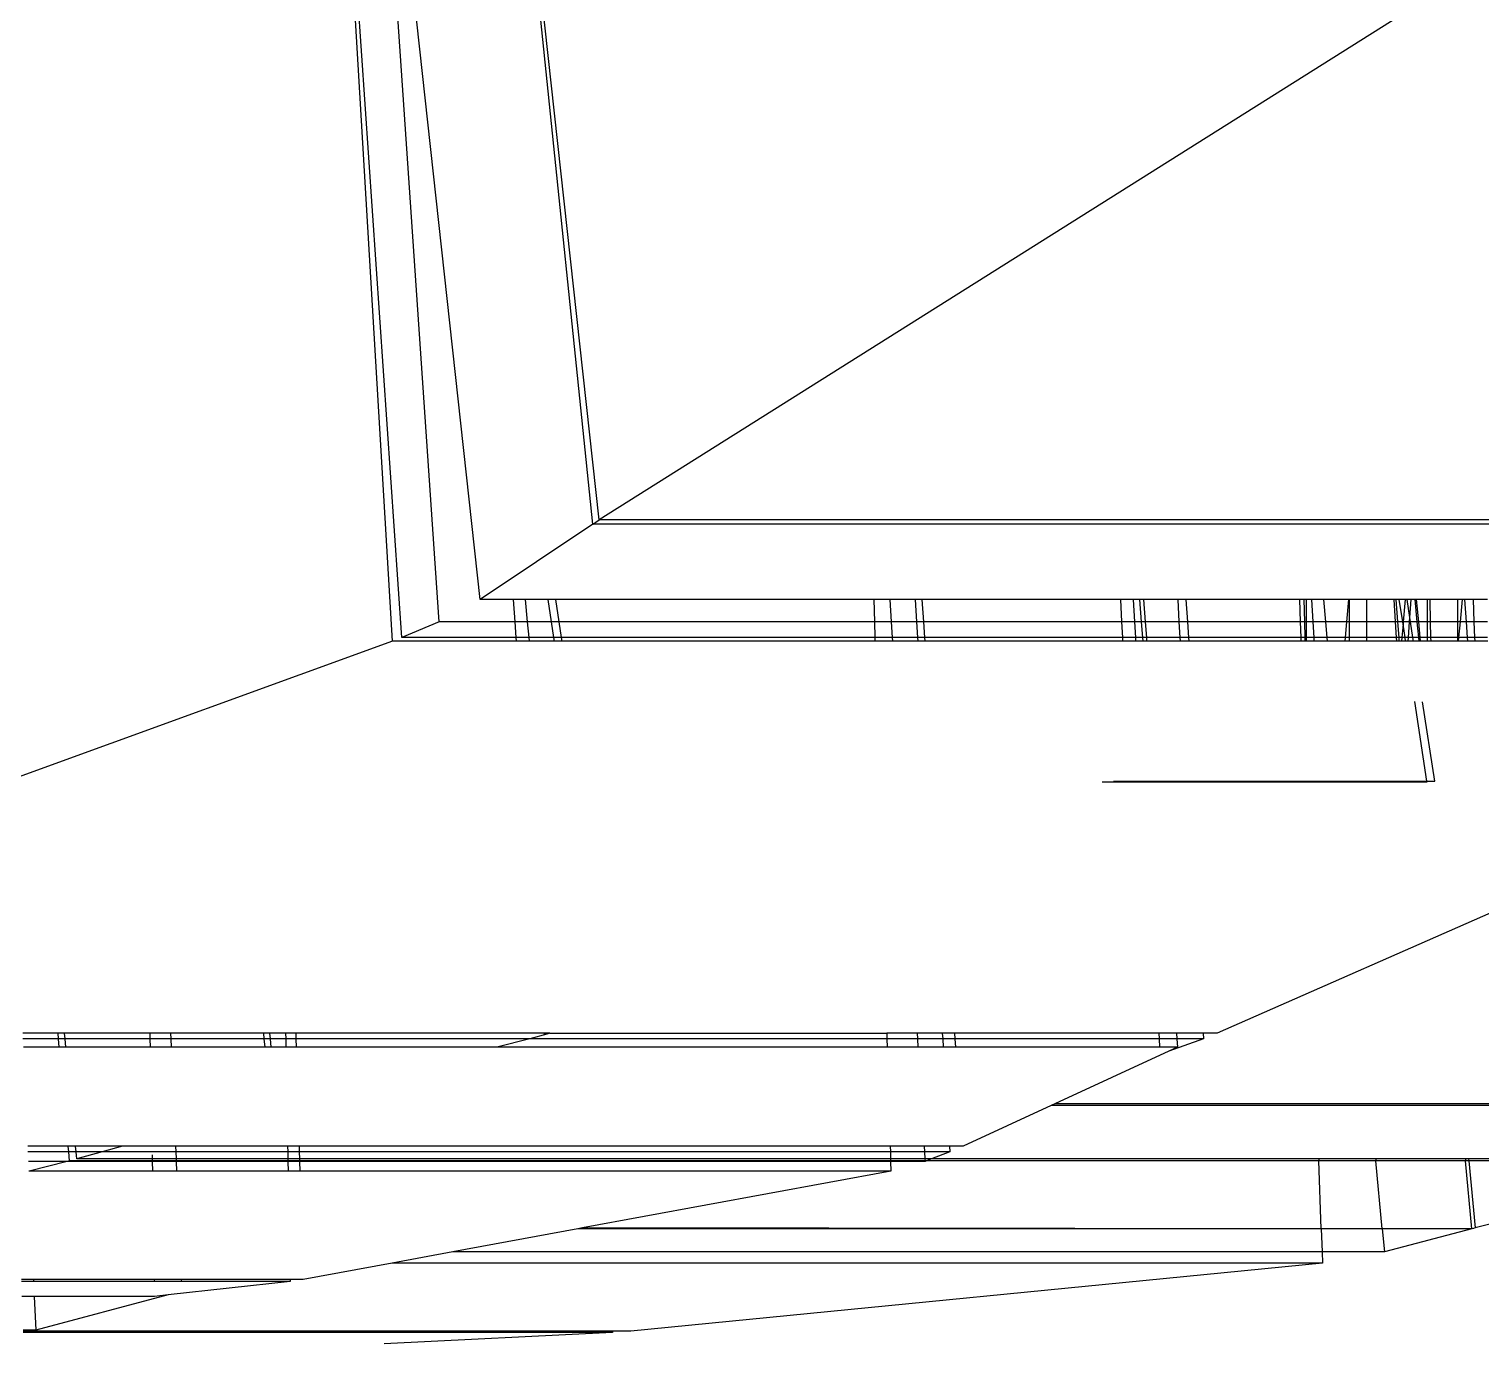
# Model space of a CAD drawing. Extents: x -24961 to 905641, y -154323 to 635957.
# Drawn here: x 438576.9 to 438658.1, y -132368.9 to -132295.4 of the extents above; entities that cross this region are included whole.
import ezdxf

# ---------------------------------------------------------------- set-up
doc = ezdxf.new("R2010")
doc.units = 0
doc.header["$LTSCALE"] = 1000
doc.header["$MEASUREMENT"] = 0

msp = doc.modelspace()

# ---------------------------------------------------------------- linework, layer by layer
for p, q in [((438608.747, -132322.843), (438602.398, -132264.987)), ((438608.39, -132323.076), (438602.398, -132264.987)), ((438602.096, -132327.298), (438595.742, -132269.389)), ((438599.808, -132328.542), (438595.742, -132269.389)), ((438597.186, -132329.627), (438593.653, -132270.265)), ((438597.72, -132329.418), (438593.653, -132270.265)), ((438655.461, -132293.442), (438608.747, -132322.843)), ((438608.39, -132323.076), (438608.568, -132322.963)), ((438608.568, -132322.963), (438608.747, -132322.843)), ((438708.403, -132322.843), (438608.747, -132322.843)), ((438608.39, -132323.076), (438602.096, -132327.298)), ((438708.045, -132323.076), (438608.39, -132323.076)), ((438603.957, -132327.298), (438602.096, -132327.298)), ((438604.046, -132328.542), (438603.957, -132327.298)), ((438604.636, -132327.298), (438603.957, -132327.298)), ((438604.749, -132328.542), (438604.636, -132327.298)), ((438605.877, -132327.298), (438604.636, -132327.298)), ((438605.877, -132327.298), (438606.067, -132328.542)), ((438606.31, -132327.298), (438605.877, -132327.298)), ((438606.31, -132327.298), (438606.499, -132328.542)), ((438624.109, -132327.298), (438606.31, -132327.298)), ((438624.109, -132327.298), (438624.147, -132328.542)), ((438625.016, -132327.298), (438624.109, -132327.298)), ((438625.016, -132327.298), (438625.094, -132328.542)), ((438626.428, -132327.298), (438625.016, -132327.298)), ((438626.428, -132327.298), (438626.506, -132328.542)), ((438626.795, -132327.298), (438626.428, -132327.298)), ((438626.795, -132327.298), (438626.889, -132328.542)), ((438637.942, -132327.298), (438626.795, -132327.298)), ((438637.999, -132328.542), (438637.942, -132327.298)), ((438638.629, -132327.298), (438637.942, -132327.298)), ((438638.629, -132327.298), (438638.702, -132328.542)), ((438638.994, -132327.298), (438638.629, -132327.298)), ((438639.096, -132328.542), (438638.994, -132327.298)), ((438639.205, -132327.298), (438638.994, -132327.298)), ((438639.205, -132327.298), (438639.299, -132328.542)), ((438641.116, -132327.298), (438639.205, -132327.298)), ((438641.116, -132327.298), (438641.189, -132328.542)), ((438641.577, -132327.298), (438641.116, -132327.298)), ((438641.577, -132327.298), (438641.666, -132328.542)), ((438647.93, -132327.298), (438641.577, -132327.298)), ((438647.93, -132327.298), (438647.974, -132328.542)), ((438648.178, -132327.298), (438647.93, -132327.298)), ((438648.178, -132327.298), (438648.208, -132328.542)), ((438648.298, -132327.298), (438648.178, -132327.298)), ((438648.298, -132327.298), (438648.298, -132328.542)), ((438648.603, -132327.298), (438648.298, -132327.298)), ((438648.603, -132327.298), (438648.678, -132328.542)), ((438649.27, -132327.298), (438648.603, -132327.298)), ((438649.27, -132327.298), (438649.386, -132328.542)), ((438650.673, -132327.298), (438649.27, -132327.298)), ((438650.673, -132327.298), (438650.56, -132328.542)), ((438650.705, -132327.298), (438650.673, -132327.298)), ((438650.705, -132327.298), (438650.706, -132328.542)), ((438651.685, -132327.298), (438650.705, -132327.298)), ((438651.685, -132327.298), (438651.685, -132328.542)), ((438653.211, -132327.298), (438651.685, -132327.298)), ((438653.211, -132327.298), (438653.292, -132328.542)), ((438653.328, -132327.298), (438653.211, -132327.298)), ((438653.328, -132327.298), (438653.418, -132328.542)), ((438653.516, -132327.298), (438653.328, -132327.298)), ((438653.706, -132328.542), (438653.516, -132327.298)), ((438653.851, -132327.298), (438653.516, -132327.298)), ((438653.851, -132327.298), (438653.737, -132328.542)), ((438653.949, -132327.298), (438653.851, -132327.298)), ((438654.102, -132328.304), (438653.949, -132327.298)), ((438654.17, -132327.298), (438653.949, -132327.298)), ((438654.102, -132328.304), (438654.17, -132327.298)), ((438654.389, -132327.298), (438654.17, -132327.298)), ((438654.389, -132327.298), (438654.501, -132328.542)), ((438654.468, -132327.298), (438654.389, -132327.298)), ((438654.468, -132327.298), (438654.584, -132328.542)), ((438655.072, -132327.298), (438654.468, -132327.298)), ((438655.072, -132327.298), (438655.072, -132328.542)), ((438655.236, -132327.298), (438655.072, -132327.298)), ((438655.267, -132328.542), (438655.236, -132327.298)), ((438656.767, -132327.298), (438655.236, -132327.298)), ((438656.767, -132327.298), (438656.764, -132328.542)), ((438657.028, -132327.298), (438656.767, -132327.298)), ((438657.028, -132327.298), (438656.914, -132328.542)), ((438657.186, -132327.298), (438657.028, -132327.298)), ((438657.275, -132328.542), (438657.186, -132327.298)), ((438657.646, -132327.298), (438657.186, -132327.298)), ((438657.646, -132327.298), (438657.693, -132328.542)), ((438658.445, -132327.298), (438657.646, -132327.298)), ((438599.808, -132328.542), (438597.72, -132329.418)), ((438604.046, -132328.542), (438599.808, -132328.542)), ((438604.109, -132329.418), (438604.046, -132328.542)), ((438604.749, -132328.542), (438604.046, -132328.542)), ((438604.829, -132329.418), (438604.749, -132328.542)), ((438606.067, -132328.542), (438604.749, -132328.542)), ((438606.067, -132328.542), (438606.2, -132329.418)), ((438606.499, -132328.542), (438606.067, -132328.542)), ((438606.499, -132328.542), (438606.633, -132329.418)), ((438624.147, -132328.542), (438606.499, -132328.542)), ((438624.147, -132328.542), (438624.173, -132329.418)), ((438625.094, -132328.542), (438624.147, -132328.542)), ((438625.094, -132328.542), (438625.149, -132329.418)), ((438626.506, -132328.542), (438625.094, -132328.542)), ((438626.506, -132328.542), (438626.561, -132329.418)), ((438626.889, -132328.542), (438626.506, -132328.542)), ((438626.889, -132328.542), (438626.956, -132329.418)), ((438637.999, -132328.542), (438626.889, -132328.542)), ((438638.039, -132329.418), (438637.999, -132328.542)), ((438638.702, -132328.542), (438637.999, -132328.542)), ((438638.702, -132328.542), (438638.754, -132329.418)), ((438639.096, -132328.542), (438638.702, -132328.542)), ((438639.168, -132329.418), (438639.096, -132328.542)), ((438639.299, -132328.542), (438639.096, -132328.542)), ((438639.299, -132328.542), (438639.365, -132329.418)), ((438641.189, -132328.542), (438639.299, -132328.542)), ((438641.189, -132328.542), (438641.241, -132329.418)), ((438641.666, -132328.542), (438641.189, -132328.542)), ((438641.666, -132328.542), (438641.73, -132329.418)), ((438647.974, -132328.542), (438641.666, -132328.542)), ((438647.974, -132328.542), (438648.004, -132329.418)), ((438648.208, -132328.542), (438647.974, -132328.542)), ((438648.208, -132328.542), (438648.229, -132329.418)), ((438648.298, -132328.542), (438648.208, -132328.542)), ((438648.298, -132328.542), (438648.298, -132329.418)), ((438648.678, -132328.542), (438648.298, -132328.542)), ((438648.678, -132328.542), (438648.73, -132329.418)), ((438649.386, -132328.542), (438648.678, -132328.542)), ((438649.386, -132328.542), (438649.468, -132329.418)), ((438650.56, -132328.542), (438649.386, -132328.542)), ((438650.56, -132328.542), (438650.479, -132329.418)), ((438650.706, -132328.542), (438650.56, -132328.542)), ((438650.706, -132328.542), (438650.706, -132329.418)), ((438651.685, -132328.542), (438650.706, -132328.542)), ((438651.685, -132328.542), (438651.685, -132329.418)), ((438653.292, -132328.542), (438651.685, -132328.542)), ((438653.292, -132328.542), (438653.349, -132329.418)), ((438653.418, -132328.542), (438653.292, -132328.542)), ((438653.418, -132328.542), (438653.482, -132329.418)), ((438653.706, -132328.542), (438653.418, -132328.542)), ((438653.725, -132328.669), (438653.657, -132329.418)), ((438653.725, -132328.669), (438653.706, -132328.542)), ((438653.737, -132328.542), (438653.706, -132328.542)), ((438653.737, -132328.542), (438653.725, -132328.669)), ((438653.839, -132329.418), (438653.725, -132328.669)), ((438654.086, -132328.542), (438653.737, -132328.542)), ((438654.027, -132329.418), (438654.086, -132328.542)), ((438654.086, -132328.542), (438654.102, -132328.304)), ((438654.138, -132328.542), (438654.086, -132328.542)), ((438654.138, -132328.542), (438654.102, -132328.304)), ((438654.272, -132329.418), (438654.138, -132328.542)), ((438654.501, -132328.542), (438654.138, -132328.542)), ((438654.501, -132328.542), (438654.58, -132329.418)), ((438654.584, -132328.542), (438654.501, -132328.542)), ((438654.584, -132328.542), (438654.666, -132329.418)), ((438655.072, -132328.542), (438654.584, -132328.542)), ((438655.072, -132328.542), (438655.072, -132329.418)), ((438655.267, -132328.542), (438655.072, -132328.542)), ((438655.288, -132329.418), (438655.267, -132328.542)), ((438656.764, -132328.542), (438655.267, -132328.542)), ((438656.764, -132328.542), (438656.763, -132329.418)), ((438656.914, -132328.542), (438656.764, -132328.542)), ((438656.914, -132328.542), (438656.834, -132329.418)), ((438657.275, -132328.542), (438656.914, -132328.542)), ((438657.338, -132329.418), (438657.275, -132328.542)), ((438657.693, -132328.542), (438657.275, -132328.542)), ((438657.693, -132328.542), (438657.727, -132329.418)), ((438658.452, -132328.542), (438657.693, -132328.542)), ((438604.109, -132329.418), (438597.72, -132329.418)), ((438604.124, -132329.627), (438604.109, -132329.418)), ((438604.829, -132329.418), (438604.109, -132329.418)), ((438604.848, -132329.627), (438604.829, -132329.418)), ((438606.2, -132329.418), (438604.829, -132329.418)), ((438606.2, -132329.418), (438606.232, -132329.627)), ((438606.633, -132329.418), (438606.2, -132329.418)), ((438606.633, -132329.418), (438606.665, -132329.627)), ((438624.173, -132329.418), (438606.633, -132329.418)), ((438624.173, -132329.418), (438624.18, -132329.627)), ((438625.149, -132329.418), (438624.173, -132329.418)), ((438625.149, -132329.418), (438625.163, -132329.627)), ((438626.561, -132329.418), (438625.149, -132329.418)), ((438626.561, -132329.418), (438626.574, -132329.627)), ((438626.956, -132329.418), (438626.561, -132329.418)), ((438626.956, -132329.418), (438626.971, -132329.627)), ((438638.039, -132329.418), (438626.956, -132329.418)), ((438638.049, -132329.627), (438638.039, -132329.418)), ((438638.754, -132329.418), (438638.039, -132329.418)), ((438638.754, -132329.418), (438638.766, -132329.627)), ((438639.168, -132329.418), (438638.754, -132329.418)), ((438639.185, -132329.627), (438639.168, -132329.418)), ((438639.365, -132329.418), (438639.168, -132329.418)), ((438639.365, -132329.418), (438639.381, -132329.627)), ((438641.241, -132329.418), (438639.365, -132329.418)), ((438641.241, -132329.418), (438641.253, -132329.627)), ((438641.73, -132329.418), (438641.241, -132329.418)), ((438641.73, -132329.418), (438641.745, -132329.627)), ((438648.004, -132329.418), (438641.73, -132329.418)), ((438648.004, -132329.418), (438648.011, -132329.627)), ((438648.229, -132329.418), (438648.004, -132329.418)), ((438648.229, -132329.418), (438648.235, -132329.627)), ((438648.298, -132329.418), (438648.229, -132329.418)), ((438648.298, -132329.418), (438648.298, -132329.627)), ((438648.73, -132329.418), (438648.298, -132329.418)), ((438648.73, -132329.418), (438648.743, -132329.627)), ((438649.468, -132329.418), (438648.73, -132329.418)), ((438649.468, -132329.418), (438649.487, -132329.627)), ((438650.479, -132329.418), (438649.468, -132329.418)), ((438650.479, -132329.418), (438650.46, -132329.627)), ((438650.706, -132329.418), (438650.479, -132329.418)), ((438650.706, -132329.418), (438650.706, -132329.627)), ((438651.685, -132329.418), (438650.706, -132329.418)), ((438651.685, -132329.418), (438651.685, -132329.627)), ((438653.349, -132329.418), (438651.685, -132329.418)), ((438653.349, -132329.418), (438653.363, -132329.627)), ((438653.482, -132329.418), (438653.349, -132329.418)), ((438653.482, -132329.418), (438653.497, -132329.627)), ((438653.657, -132329.418), (438653.482, -132329.418)), ((438653.657, -132329.418), (438653.638, -132329.627)), ((438653.839, -132329.418), (438653.657, -132329.418)), ((438653.871, -132329.627), (438653.839, -132329.418)), ((438654.027, -132329.418), (438653.839, -132329.418)), ((438654.013, -132329.627), (438654.027, -132329.418)), ((438654.272, -132329.418), (438654.027, -132329.418)), ((438654.304, -132329.627), (438654.272, -132329.418)), ((438654.58, -132329.418), (438654.272, -132329.418)), ((438654.58, -132329.418), (438654.599, -132329.627)), ((438654.666, -132329.418), (438654.58, -132329.418)), ((438654.666, -132329.418), (438654.686, -132329.627)), ((438655.072, -132329.418), (438654.666, -132329.418)), ((438655.072, -132329.418), (438655.072, -132329.627)), ((438655.288, -132329.418), (438655.072, -132329.418)), ((438655.293, -132329.627), (438655.288, -132329.418)), ((438656.763, -132329.418), (438655.288, -132329.418)), ((438656.763, -132329.418), (438656.762, -132329.627)), ((438656.834, -132329.418), (438656.763, -132329.418)), ((438656.834, -132329.418), (438656.815, -132329.627)), ((438657.338, -132329.418), (438656.834, -132329.418)), ((438657.353, -132329.627), (438657.338, -132329.418)), ((438657.727, -132329.418), (438657.338, -132329.418)), ((438657.727, -132329.418), (438657.735, -132329.627)), ((438658.458, -132329.418), (438657.727, -132329.418)), ((438597.186, -132329.627), (438576.247, -132337.233)), ((438604.124, -132329.627), (438597.186, -132329.627)), ((438604.848, -132329.627), (438604.124, -132329.627)), ((438606.232, -132329.627), (438604.848, -132329.627)), ((438606.665, -132329.627), (438606.232, -132329.627)), ((438624.18, -132329.627), (438606.665, -132329.627)), ((438625.163, -132329.627), (438624.18, -132329.627)), ((438626.574, -132329.627), (438625.163, -132329.627)), ((438626.971, -132329.627), (438626.574, -132329.627)), ((438638.049, -132329.627), (438626.971, -132329.627)), ((438638.766, -132329.627), (438638.049, -132329.627)), ((438639.185, -132329.627), (438638.766, -132329.627)), ((438639.381, -132329.627), (438639.185, -132329.627)), ((438641.253, -132329.627), (438639.381, -132329.627)), ((438641.745, -132329.627), (438641.253, -132329.627)), ((438648.011, -132329.627), (438641.745, -132329.627)), ((438648.235, -132329.627), (438648.011, -132329.627)), ((438648.298, -132329.627), (438648.235, -132329.627)), ((438648.743, -132329.627), (438648.298, -132329.627)), ((438649.487, -132329.627), (438648.743, -132329.627)), ((438650.46, -132329.627), (438649.487, -132329.627)), ((438650.706, -132329.627), (438650.46, -132329.627)), ((438651.685, -132329.627), (438650.706, -132329.627)), ((438653.363, -132329.627), (438651.685, -132329.627)), ((438653.497, -132329.627), (438653.363, -132329.627)), ((438653.638, -132329.627), (438653.497, -132329.627)), ((438653.871, -132329.627), (438653.638, -132329.627)), ((438654.013, -132329.627), (438653.871, -132329.627)), ((438654.304, -132329.627), (438654.013, -132329.627)), ((438654.599, -132329.627), (438654.304, -132329.627)), ((438654.686, -132329.627), (438654.599, -132329.627)), ((438655.072, -132329.627), (438654.686, -132329.627)), ((438655.293, -132329.627), (438655.072, -132329.627)), ((438656.762, -132329.627), (438655.293, -132329.627)), ((438656.815, -132329.627), (438656.762, -132329.627)), ((438657.353, -132329.627), (438656.815, -132329.627)), ((438657.735, -132329.627), (438657.353, -132329.627)), ((438658.459, -132329.627), (438657.735, -132329.627)), ((438655.064, -132337.448), (438654.386, -132333.005)), ((438655.496, -132337.448), (438654.82, -132333.014)), ((438636.896, -132337.496), (438655.071, -132337.496)), ((438637.517, -132337.448), (438655.064, -132337.448)), ((438655.064, -132337.448), (438655.496, -132337.448)), ((438655.071, -132337.496), (438655.064, -132337.448)), ((438655.496, -132337.448), (438655.071, -132337.496)), ((438667.426, -132340.958), (438643.323, -132351.552)), ((438578.478, -132351.552), (438576.504, -132351.552)), ((438578.506, -132351.857), (438576.518, -132351.857)), ((438578.506, -132351.857), (438578.478, -132351.552)), ((438578.843, -132351.552), (438578.478, -132351.552)), ((438578.548, -132352.33), (438578.506, -132351.857)), ((438578.872, -132351.857), (438578.506, -132351.857)), ((438578.872, -132351.857), (438578.843, -132351.552)), ((438583.616, -132351.552), (438578.843, -132351.552)), ((438578.918, -132352.33), (438578.872, -132351.857)), ((438583.622, -132351.857), (438578.872, -132351.857)), ((438583.616, -132351.552), (438583.622, -132351.857)), ((438584.775, -132351.552), (438583.616, -132351.552)), ((438583.622, -132351.857), (438583.63, -132352.33)), ((438584.788, -132351.857), (438583.622, -132351.857)), ((438584.775, -132351.552), (438584.788, -132351.857)), ((438589.987, -132351.552), (438584.775, -132351.552)), ((438584.788, -132351.857), (438584.808, -132352.33)), ((438590.015, -132351.857), (438584.788, -132351.857)), ((438590.015, -132351.857), (438589.987, -132351.552)), ((438590.328, -132351.552), (438589.987, -132351.552)), ((438590.058, -132352.33), (438590.015, -132351.857)), ((438590.358, -132351.857), (438590.015, -132351.857)), ((438590.358, -132351.857), (438590.328, -132351.552)), ((438591.211, -132351.552), (438590.328, -132351.552)), ((438590.404, -132352.33), (438590.358, -132351.857)), ((438591.216, -132351.857), (438590.358, -132351.857)), ((438591.211, -132351.552), (438591.216, -132351.857)), ((438591.776, -132351.552), (438591.211, -132351.552)), ((438591.216, -132351.857), (438591.225, -132352.33)), ((438591.785, -132351.857), (438591.216, -132351.857)), ((438591.776, -132351.552), (438591.785, -132351.857)), ((438605.698, -132351.552), (438591.776, -132351.552)), ((438591.785, -132351.857), (438591.799, -132352.33)), ((438604.869, -132351.857), (438591.785, -132351.857)), ((438604.869, -132351.857), (438603.032, -132352.33)), ((438605.821, -132351.611), (438604.869, -132351.857)), ((438624.852, -132351.857), (438604.869, -132351.857)), ((438605.702, -132351.611), (438605.698, -132351.552)), ((438605.995, -132351.552), (438605.698, -132351.552)), ((438605.821, -132351.611), (438605.702, -132351.611)), ((438605.995, -132351.552), (438605.821, -132351.611)), ((438605.995, -132351.552), (438624.843, -132351.552)), ((438624.843, -132351.552), (438624.852, -132351.857)), ((438626.539, -132351.552), (438624.843, -132351.552)), ((438624.852, -132351.857), (438624.866, -132352.33)), ((438626.558, -132351.857), (438624.852, -132351.857)), ((438626.539, -132351.552), (438626.558, -132351.857)), ((438627.95, -132351.552), (438626.539, -132351.552)), ((438626.558, -132351.857), (438626.588, -132352.33)), ((438627.97, -132351.857), (438626.558, -132351.857)), ((438627.95, -132351.552), (438627.97, -132351.857)), ((438628.632, -132351.552), (438627.95, -132351.552)), ((438627.97, -132351.857), (438627.999, -132352.33)), ((438628.655, -132351.857), (438627.97, -132351.857)), ((438628.632, -132351.552), (438628.655, -132351.857)), ((438640.055, -132351.552), (438628.632, -132351.552)), ((438628.655, -132351.857), (438628.691, -132352.33)), ((438640.073, -132351.857), (438628.655, -132351.857)), ((438640.055, -132351.552), (438640.073, -132351.857)), ((438641.042, -132351.552), (438640.055, -132351.552)), ((438640.073, -132351.857), (438640.1, -132352.33)), ((438641.065, -132351.857), (438640.073, -132351.857)), ((438642.559, -132351.857), (438640.614, -132352.555)), ((438641.042, -132351.552), (438641.065, -132351.857)), ((438642.541, -132351.552), (438641.042, -132351.552)), ((438641.065, -132351.857), (438641.1, -132352.33)), ((438642.559, -132351.857), (438641.065, -132351.857)), ((438642.541, -132351.552), (438642.559, -132351.857)), ((438643.323, -132351.552), (438642.541, -132351.552)), ((438578.548, -132352.33), (438576.538, -132352.33)), ((438578.918, -132352.33), (438578.548, -132352.33)), ((438583.63, -132352.33), (438578.918, -132352.33)), ((438584.808, -132352.33), (438583.63, -132352.33)), ((438590.058, -132352.33), (438584.808, -132352.33)), ((438590.404, -132352.33), (438590.058, -132352.33)), ((438591.225, -132352.33), (438590.404, -132352.33)), ((438591.799, -132352.33), (438591.225, -132352.33)), ((438603.032, -132352.33), (438591.799, -132352.33)), ((438624.866, -132352.33), (438603.032, -132352.33)), ((438626.588, -132352.33), (438624.866, -132352.33)), ((438627.999, -132352.33), (438626.588, -132352.33)), ((438628.691, -132352.33), (438627.999, -132352.33)), ((438640.1, -132352.33), (438628.691, -132352.33)), ((438640.614, -132352.555), (438634.243, -132355.499)), ((438641.1, -132352.33), (438640.1, -132352.33)), ((438641.1, -132352.33), (438640.614, -132352.555)), ((438634.038, -132355.594), (438629.11, -132357.872)), ((438634.243, -132355.499), (438634.038, -132355.594)), ((438683.718, -132355.594), (438634.038, -132355.594)), ((438684.075, -132355.499), (438634.243, -132355.499)), ((438579.048, -132357.872), (438576.78, -132357.872)), ((438579.077, -132358.186), (438579.048, -132357.872)), ((438579.457, -132357.872), (438579.048, -132357.872)), ((438579.488, -132358.186), (438579.457, -132357.872)), ((438582.084, -132357.872), (438579.457, -132357.872)), ((438582.084, -132357.872), (438580.941, -132358.186)), ((438585.05, -132357.872), (438582.084, -132357.872)), ((438585.05, -132357.872), (438585.064, -132358.186)), ((438591.324, -132357.872), (438585.05, -132357.872)), ((438591.324, -132357.872), (438591.33, -132358.186)), ((438591.967, -132357.872), (438591.324, -132357.872)), ((438591.967, -132357.872), (438591.976, -132358.186)), ((438625.034, -132357.872), (438591.967, -132357.872)), ((438625.034, -132357.872), (438625.043, -132358.186)), ((438626.936, -132357.872), (438625.034, -132357.872)), ((438626.936, -132357.872), (438626.956, -132358.186)), ((438628.347, -132357.872), (438626.936, -132357.872)), ((438628.347, -132357.872), (438628.367, -132358.186)), ((438629.11, -132357.872), (438628.347, -132357.872)), ((438579.077, -132358.186), (438576.794, -132358.186)), ((438578.997, -132358.714), (438576.817, -132358.714)), ((438578.997, -132358.714), (438576.872, -132359.256)), ((438579.122, -132358.682), (438578.997, -132358.714)), ((438583.745, -132358.714), (438578.997, -132358.714)), ((438579.122, -132358.682), (438579.077, -132358.186)), ((438579.488, -132358.186), (438579.077, -132358.186)), ((438583.744, -132358.682), (438579.122, -132358.682)), ((438579.526, -132358.575), (438579.488, -132358.186)), ((438580.941, -132358.186), (438579.488, -132358.186)), ((438580.941, -132358.186), (438579.526, -132358.575)), ((438583.743, -132358.575), (438579.526, -132358.575)), ((438585.064, -132358.186), (438580.941, -132358.186)), ((438583.739, -132358.357), (438583.743, -132358.575)), ((438585.081, -132358.575), (438583.743, -132358.575)), ((438583.743, -132358.575), (438583.744, -132358.682)), ((438585.085, -132358.682), (438583.744, -132358.682)), ((438583.744, -132358.682), (438583.745, -132358.714)), ((438583.745, -132358.714), (438583.755, -132359.256)), ((438585.087, -132358.714), (438583.745, -132358.714)), ((438585.064, -132358.186), (438585.081, -132358.575)), ((438591.33, -132358.186), (438585.064, -132358.186)), ((438585.081, -132358.575), (438585.085, -132358.682)), ((438591.337, -132358.575), (438585.081, -132358.575)), ((438591.339, -132358.682), (438585.085, -132358.682)), ((438585.085, -132358.682), (438585.087, -132358.714)), ((438585.087, -132358.714), (438585.11, -132359.256)), ((438591.34, -132358.714), (438585.087, -132358.714)), ((438591.33, -132358.186), (438591.337, -132358.575)), ((438591.976, -132358.186), (438591.33, -132358.186)), ((438591.337, -132358.575), (438591.339, -132358.682)), ((438591.988, -132358.575), (438591.337, -132358.575)), ((438591.339, -132358.682), (438591.34, -132358.714)), ((438591.991, -132358.682), (438591.339, -132358.682)), ((438591.34, -132358.714), (438591.349, -132359.256)), ((438591.992, -132358.714), (438591.34, -132358.714)), ((438591.976, -132358.186), (438591.988, -132358.575)), ((438625.043, -132358.186), (438591.976, -132358.186)), ((438591.988, -132358.575), (438591.991, -132358.682)), ((438625.055, -132358.575), (438591.988, -132358.575)), ((438591.991, -132358.682), (438591.992, -132358.714)), ((438625.058, -132358.682), (438591.991, -132358.682)), ((438591.992, -132358.714), (438592.009, -132359.256)), ((438625.059, -132358.714), (438591.992, -132358.714)), ((438625.043, -132358.186), (438625.055, -132358.575)), ((438626.956, -132358.186), (438625.043, -132358.186)), ((438625.055, -132358.575), (438625.058, -132358.682)), ((438626.98, -132358.575), (438625.055, -132358.575)), ((438625.058, -132358.682), (438625.059, -132358.714)), ((438626.987, -132358.682), (438625.058, -132358.682)), ((438625.059, -132358.714), (438625.076, -132359.256)), ((438626.989, -132358.714), (438625.059, -132358.714)), ((438626.956, -132358.186), (438626.98, -132358.575)), ((438628.367, -132358.186), (438626.956, -132358.186)), ((438626.98, -132358.575), (438626.987, -132358.682)), ((438627.351, -132358.575), (438626.98, -132358.575)), ((438626.987, -132358.682), (438626.989, -132358.714)), ((438627.072, -132358.682), (438626.987, -132358.682)), ((438627.072, -132358.682), (438626.989, -132358.714)), ((438627.351, -132358.575), (438627.072, -132358.682)), ((438649.021, -132358.682), (438627.072, -132358.682)), ((438628.367, -132358.186), (438627.351, -132358.575)), ((438649.017, -132358.575), (438627.351, -132358.575)), ((438649.017, -132358.575), (438649.021, -132358.682)), ((438652.195, -132358.575), (438649.017, -132358.575)), ((438652.205, -132358.682), (438649.021, -132358.682)), ((438649.153, -132362.49), (438649.021, -132358.682)), ((438652.195, -132358.575), (438652.205, -132358.682)), ((438657.212, -132358.575), (438652.195, -132358.575)), ((438657.221, -132358.682), (438652.205, -132358.682)), ((438652.561, -132362.49), (438652.205, -132358.682)), ((438657.212, -132358.575), (438657.221, -132358.682)), ((438657.393, -132358.575), (438657.212, -132358.575)), ((438657.403, -132358.682), (438657.221, -132358.682)), ((438657.565, -132362.49), (438657.221, -132358.682)), ((438657.393, -132358.575), (438657.403, -132358.682)), ((438661.554, -132358.575), (438657.393, -132358.575)), ((438657.403, -132358.682), (438657.755, -132362.441)), ((438660.764, -132358.682), (438657.403, -132358.682)), ((438672.485, -132358.682), (438657.755, -132362.441)), ((438576.872, -132359.256), (438576.84, -132359.256)), ((438583.755, -132359.256), (438576.872, -132359.256)), ((438585.11, -132359.256), (438583.755, -132359.256)), ((438591.349, -132359.256), (438585.11, -132359.256)), ((438592.009, -132359.256), (438591.349, -132359.256)), ((438625.076, -132359.256), (438592.009, -132359.256)), ((438625.076, -132359.256), (438607.825, -132362.441)), ((438607.558, -132362.49), (438600.557, -132363.782)), ((438607.825, -132362.441), (438607.558, -132362.49)), ((438649.153, -132362.49), (438607.558, -132362.49)), ((438649.153, -132362.49), (438607.825, -132362.441)), ((438652.561, -132362.49), (438649.153, -132362.49)), ((438649.153, -132362.49), (438649.198, -132363.782)), ((438652.561, -132362.49), (438652.682, -132363.782)), ((438657.565, -132362.49), (438652.561, -132362.49)), ((438657.565, -132362.49), (438652.682, -132363.782)), ((438657.66, -132362.466), (438657.565, -132362.49)), ((438657.755, -132362.441), (438657.66, -132362.466)), ((438597.164, -132364.409), (438592.192, -132365.327)), ((438600.557, -132363.782), (438597.164, -132364.409)), ((438649.22, -132364.409), (438597.164, -132364.409)), ((438649.198, -132363.782), (438600.557, -132363.782)), ((438649.22, -132364.409), (438610.516, -132368.212)), ((438652.682, -132363.782), (438649.198, -132363.782)), ((438649.198, -132363.782), (438649.22, -132364.409)), ((438577.105, -132365.327), (438576.431, -132365.327)), ((438577.11, -132365.434), (438576.434, -132365.434)), ((438577.105, -132365.327), (438577.11, -132365.434)), ((438583.864, -132365.327), (438577.105, -132365.327)), ((438583.866, -132365.434), (438577.11, -132365.434)), ((438583.864, -132365.327), (438583.866, -132365.434)), ((438585.375, -132365.327), (438583.864, -132365.327)), ((438585.38, -132365.434), (438583.866, -132365.434)), ((438591.46, -132365.434), (438584.644, -132366.182)), ((438585.375, -132365.327), (438585.38, -132365.434)), ((438591.458, -132365.327), (438585.375, -132365.327)), ((438591.46, -132365.434), (438585.38, -132365.434)), ((438591.458, -132365.327), (438591.46, -132365.434)), ((438592.192, -132365.327), (438591.458, -132365.327)), ((438577.146, -132366.266), (438576.461, -132366.266)), ((438577.146, -132366.266), (438577.228, -132368.156)), ((438583.881, -132366.266), (438577.146, -132366.266)), ((438584.644, -132366.182), (438577.228, -132368.156)), ((438584.644, -132366.182), (438583.881, -132366.266)), ((438577.228, -132368.156), (438576.521, -132368.156)), ((438609.493, -132368.212), (438576.522, -132368.212)), ((438609.494, -132368.288), (438576.525, -132368.288)), ((438609.494, -132368.288), (438596.722, -132368.926)), ((438609.493, -132368.212), (438609.494, -132368.288)), ((438610.516, -132368.212), (438609.493, -132368.212))]:
    msp.add_line(p, q)

doc.saveas('drawing.dxf')
